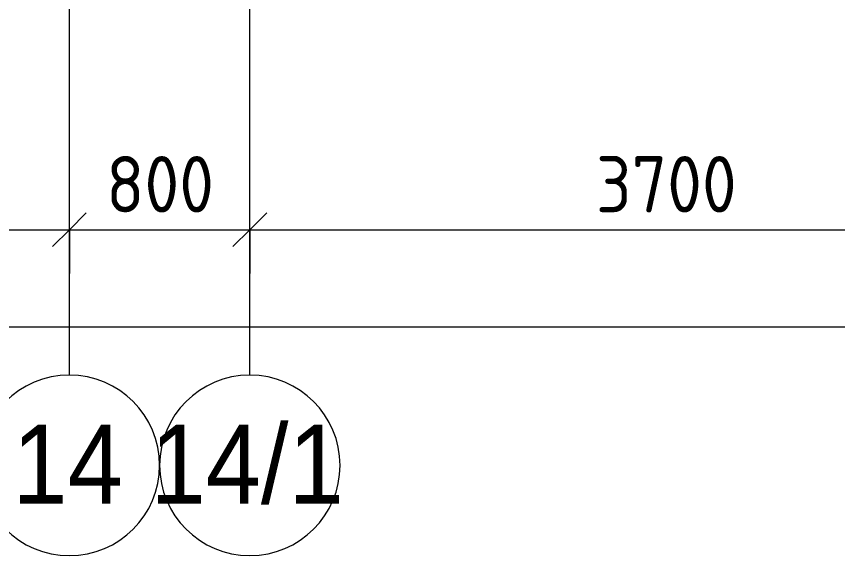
# Model space of a CAD drawing. Header units: millimetres. Extents: x 35524 to 235479, y -8553 to 29000.
# Drawn here: x 47425 to 51065, y -2706 to -316 of the extents above; entities that cross this region are included whole.
import ezdxf

# ---------------------------------------------------------------- set-up
doc = ezdxf.new("R2010")
doc.units = ezdxf.units.MM
for name, color, linetype, lineweight in [('A-ANNO-DIMS', 7, 'Continuous', 9), ('A-ANNO-DIMS-100', 7, 'Continuous', 9), ('Оси', 7, 'Continuous', 9), ('Оси-1', 7, 'Continuous', 20)]:
    doc.layers.add(name, color=color, linetype=linetype, lineweight=lineweight)
doc.styles.add('Arial', font='arial.ttf', dxfattribs={"width": 0.9, "height": 350})
doc.styles.add('ISOCPEUR', font='isocpeur.ttf', dxfattribs={"width": 0.9, "height": 250})
doc.dimstyles.new('ISO-2_5_0_9К_БОЛЬШОЙ_1', dxfattribs={"dimscale": 304.8, "dimtxt": 248.995294, "dimasz": 0.492126, "dimexe": 0.393701, "dimexo": 0.984252, "dimgap": 0, "dimtad": 1, "dimdec": 0, "dimrnd": 10, "dimzin": 0, "dimdsep": 46, "dimtxsty": 'ISOCPEUR', "dimblk1": 'OBLIQUE', "dimblk2": 'OBLIQUE', "dimsah": 1, "dimcen": 0.09, "dimdle": 0.393701, "dimazin": 0, "dimtfac": 1, "dimtdec": 4, "dimtix": 1, "dimtmove": 0, "dimatfit": 3, "dimfxl": 1, "dimtvp": 1, "dimtolj": 1, "dimtzin": 0, "dimarcsym": 2})

# ---------------------------------------------------------------- blocks, each defined once
blk = doc.blocks.new('Ось сетки - D8-29747960-План отделки стен 3 этажа в осях 12-23')
at = {"layer": 'Оси-1'}
for start, end in [(360, 180), (180, 360)]:
    blk.add_arc((0, 0), 4, start, end, dxfattribs=at)
blk = doc.blocks.new('DIMBLOCK17-План отделки стен 3 этажа в осях 12-23')
at = {"layer": 'A-ANNO-DIMS-100'}
for p, q in [((38310, -1886.7), (38310, -1572.8)), ((84560, -1886.7), (84560, -1572.8)), ((38190, -1692.8), (84680, -1692.8)), ((38310, -1692.8), (38310, -1886.7)), ((84560, -1692.8), (84560, -1886.7))]:
    blk.add_line(p, q, dxfattribs=at)
at = {"layer": 'A-ANNO-DIMS-100', "lineweight": 20}
for p, q in [((38310, -1692.8), (38385, -1617.8)), ((84560, -1692.8), (84635, -1617.8)), ((38310, -1692.8), (38235, -1767.8)), ((84560, -1692.8), (84485, -1767.8))]:
    blk.add_line(p, q, dxfattribs=at)
at = {"layer": 'A-ANNO-DIMS-100', "color": 0, "insert": (61028, -1366.1), "char_height": 250, "width": 976.828, "attachment_point": 1, "line_spacing_factor": 1.149209, "style": 'ISOCPEUR'}
blk.add_mtext('46250', dxfattribs=at)
blk = doc.blocks.new('_Oblique')
at = {"color": 0, "linetype": 'ByBlock', "lineweight": -2}
blk.add_line((-0.5, -0.5), (0.5, 0.5), dxfattribs=at)
blk = doc.blocks.new('DIMBLOCK21-План отделки стен 3 этажа в осях 12-23')
at = {"layer": 'A-ANNO-DIMS-100'}
for p, q in [((43160, -1455.7), (43160, -1141.8)), ((47660, -1455.7), (47660, -1141.8)), ((43160, -1261.8), (47660, -1261.8)), ((43160, -1261.8), (43160, -1455.7)), ((47660, -1261.8), (47660, -1455.7))]:
    blk.add_line(p, q, dxfattribs=at)
at = {"layer": 'A-ANNO-DIMS-100', "lineweight": 20}
for p, q in [((43160, -1261.8), (43235, -1186.8)), ((47660, -1261.8), (47735, -1186.8)), ((43160, -1261.8), (43085, -1336.8)), ((47660, -1261.8), (47585, -1336.8))]:
    blk.add_line(p, q, dxfattribs=at)
at = {"layer": 'A-ANNO-DIMS-100', "color": 0, "insert": (45082, -935.2), "char_height": 250, "width": 787.208, "attachment_point": 1, "line_spacing_factor": 1.149209, "style": 'ISOCPEUR'}
blk.add_mtext('4500', dxfattribs=at)
blk = doc.blocks.new('DIMBLOCK22-План отделки стен 3 этажа в осях 12-23')
at = {"layer": 'A-ANNO-DIMS-100'}
for p, q in [((47660, -1455.7), (47660, -1141.8)), ((48460, -1455.7), (48460, -1141.8)), ((47660, -1261.8), (48460, -1261.8)), ((47660, -1261.8), (47660, -1455.7)), ((48460, -1261.8), (48460, -1455.7))]:
    blk.add_line(p, q, dxfattribs=at)
at = {"layer": 'A-ANNO-DIMS-100', "lineweight": 20}
for p, q in [((47660, -1261.8), (47735, -1186.8)), ((48460, -1261.8), (48535, -1186.8)), ((47660, -1261.8), (47585, -1336.8)), ((48460, -1261.8), (48385, -1336.8))]:
    blk.add_line(p, q, dxfattribs=at)
at = {"layer": 'A-ANNO-DIMS-100', "color": 0, "insert": (47823, -935.2), "char_height": 250, "width": 568.858, "attachment_point": 1, "line_spacing_factor": 1.149209, "style": 'ISOCPEUR'}
blk.add_mtext('800', dxfattribs=at)
blk = doc.blocks.new('DIMBLOCK23-План отделки стен 3 этажа в осях 12-23')
at = {"layer": 'A-ANNO-DIMS-100'}
for p, q in [((48460, -1455.7), (48460, -1141.8)), ((52160, -1455.7), (52160, -1141.8)), ((48460, -1261.8), (52160, -1261.8)), ((48460, -1261.8), (48460, -1455.7)), ((52160, -1261.8), (52160, -1455.7))]:
    blk.add_line(p, q, dxfattribs=at)
at = {"layer": 'A-ANNO-DIMS-100', "lineweight": 20}
for p, q in [((48460, -1261.8), (48535, -1186.8)), ((52160, -1261.8), (52235, -1186.8)), ((48460, -1261.8), (48385, -1336.8)), ((52160, -1261.8), (52085, -1336.8))]:
    blk.add_line(p, q, dxfattribs=at)
at = {"layer": 'A-ANNO-DIMS-100', "color": 0, "insert": (49994, -935.2), "char_height": 250, "width": 758.478, "attachment_point": 1, "line_spacing_factor": 1.149209, "style": 'ISOCPEUR'}
blk.add_mtext('3700', dxfattribs=at)

msp = doc.modelspace()

# ---------------------------------------------------------------- linework, layer by layer
at = {"layer": 'Оси'}
for p, q in [((47660, -1906.3), (47660, 593.7)), ((48460, -1906.3), (48460, 593.7))]:
    msp.add_line(p, q, dxfattribs=at)

# ---------------------------------------------------------------- block references
at = {"layer": 'Оси-1', "xscale": 99.99999999999993, "yscale": 99.99999999999993, "zscale": 99.99999999999993}
for p in [(47660, -2306.3), (48460, -2306.3)]:
    msp.add_blockref('Ось сетки - D8-29747960-План отделки стен 3 этажа в осях 12-23', p, dxfattribs=at)

# ---------------------------------------------------------------- texts
at = {"layer": 'Оси', "char_height": 350, "attachment_point": 1, "style": 'Arial'}
for s, insert, width in [('14/1', (48019.7, -2125.6), 1060.633), ('14', (47407.4, -2125.6), 606.076)]:
    msp.add_mtext(s, dxfattribs=dict(at, insert=insert, width=width))

# ---------------------------------------------------------------- dimensions: what is measured, and where the dimension line sits
at = {"layer": 'A-ANNO-DIMS'}
for base, p1, p2, override, picture, middle in [((47660, -1261.8), (43160, -1155.7), (47660, -1155.7), {"dimpost": '<>', "dimfxl": 4500}, 'DIMBLOCK21-План отделки стен 3 этажа в осях 12-23', (45410, -1136.8)), ((48460, -1261.8), (47660, -1155.7), (48460, -1155.7), {"dimpost": '<>', "dimfxl": 800}, 'DIMBLOCK22-План отделки стен 3 этажа в осях 12-23', (48060, -1136.8)), ((52160, -1261.8), (48460, -1155.7), (52160, -1155.7), {"dimpost": '<>', "dimfxl": 3700}, 'DIMBLOCK23-План отделки стен 3 этажа в осях 12-23', (50310, -1136.8)), ((84560, -1692.8), (38310, -1586.7), (84560, -1586.7), {"dimpost": '<>', "dimfxl": 46250}, 'DIMBLOCK17-План отделки стен 3 этажа в осях 12-23', (61435, -1567.8))]:
    dim = msp.add_linear_dim(base=base, p1=p1, p2=p2, dimstyle='ISO-2_5_0_9К_БОЛЬШОЙ_1', override=override, dxfattribs=at)
    dim.commit()
    dim.dimension.update_dxf_attribs({"geometry": picture, "text_midpoint": middle})

doc.saveas('drawing.dxf')
